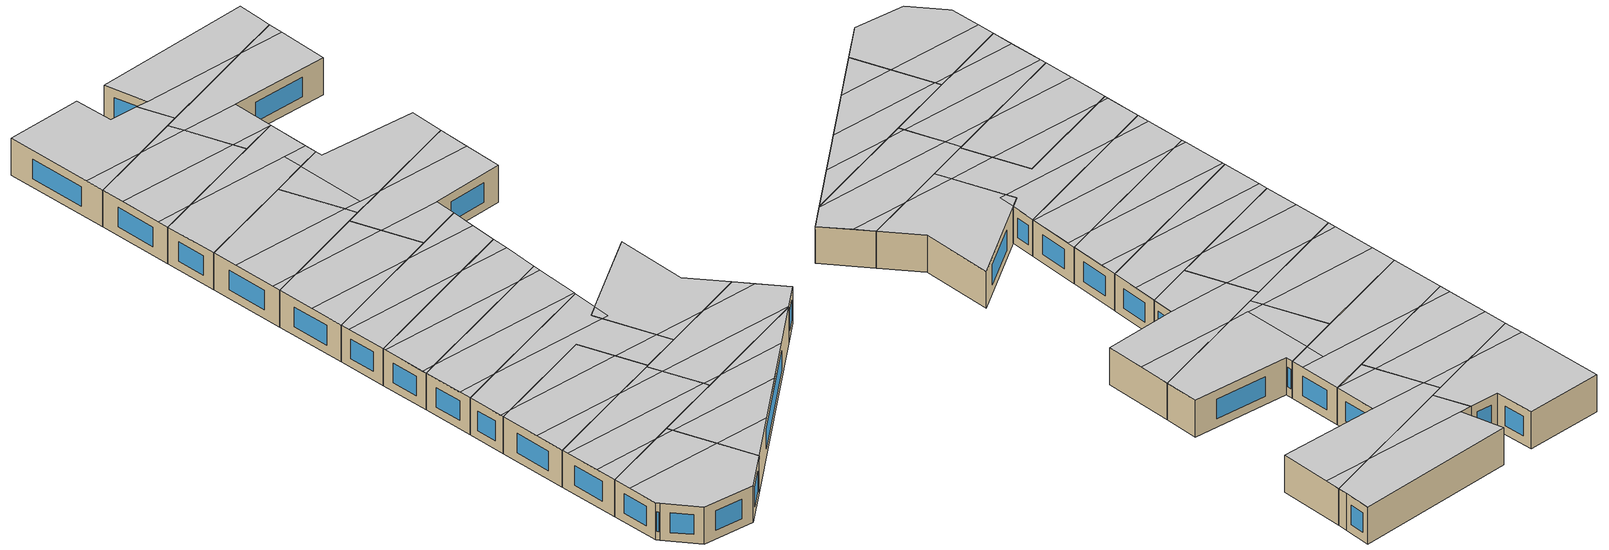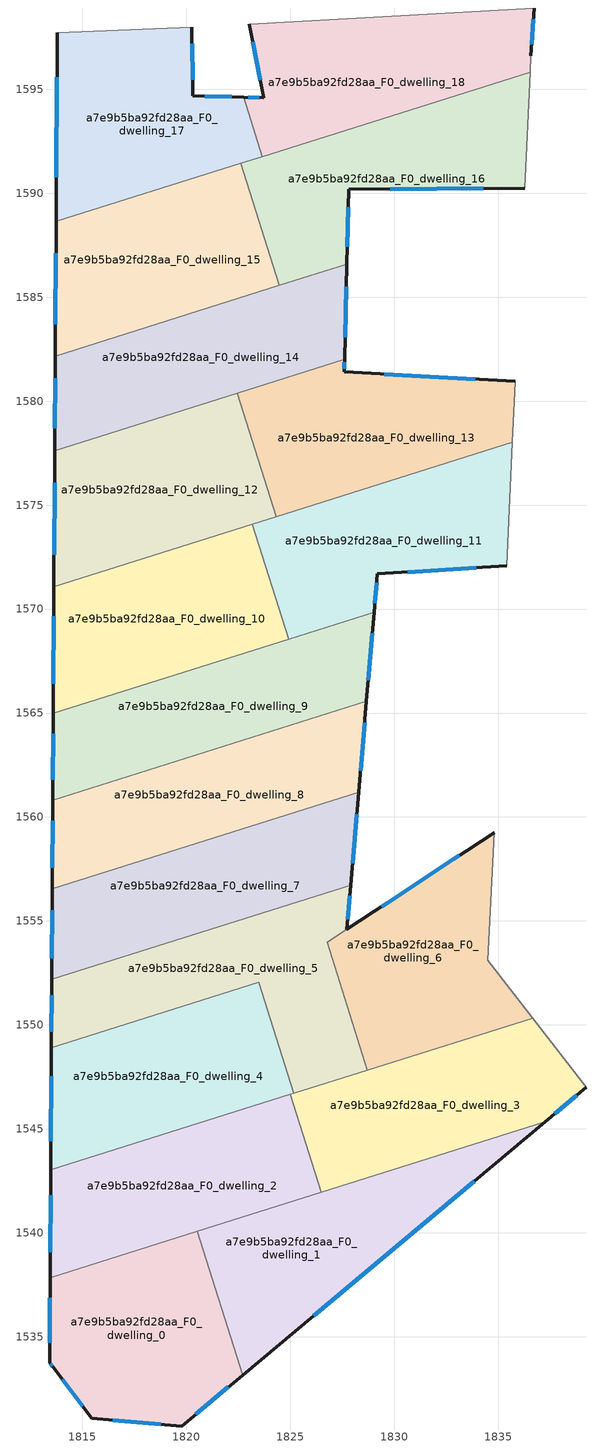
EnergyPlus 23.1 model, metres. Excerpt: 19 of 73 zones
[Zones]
a7e9b5ba92fd28aa_F0_dwelling_0
 floor ground (EU_floor_Construction): 1820.53,1540.07 1822.71,1533.16 1819.78,1530.7 1815.46,1531.08 1813.6,1533.53 1813.43,1533.74 1813.45,1537.84 z0
 wall outside (EU_wall_Construction): 1813.45,1537.84 1813.43,1533.74 1813.6,1533.53 1815.46,1531.08 1819.78,1530.7 1822.71,1533.16 z0:3
 wall to a7e9b5ba92fd28aa_F0_dwelling_1 (EU_wall_Construction): 1822.71,1533.16 1820.53,1540.07 z0:3
 wall to a7e9b5ba92fd28aa_F0_dwelling_2 (EU_wall_Construction): 1820.53,1540.07 1813.45,1537.84 z0:3
 window (EU_Window_Construction): 1814.03,1532.95 1815.02,1531.65 / 1813.47,1533.69 1813.56,1533.58 / 1813.45,1536.88 1813.43,1534.7 / 1820.47,1531.28 1822.02,1532.58 / 1816.47,1530.99 1818.77,1530.79 z0.7:2.3
 ceiling to a7e9b5ba92fd28aa_F1_dwelling_0 (EU_floor_Construction): 1822.71,1533.16 1821.73,1536.28 1813.44,1536.33 1813.43,1533.74 1813.6,1533.53 1815.46,1531.08 1819.78,1530.7 z3
 ceiling to a7e9b5ba92fd28aa_F1_dwelling_1 (EU_floor_Construction): 1821.73,1536.28 1820.69,1539.59 1819.03,1539.59 1813.45,1537.84 1813.44,1536.33 z3
 ceiling to a7e9b5ba92fd28aa_F1_dwelling_2 (EU_floor_Construction): 1820.69,1539.59 1820.53,1540.07 1819.03,1539.59 z3
a7e9b5ba92fd28aa_F0_dwelling_1
 floor ground (EU_floor_Construction): 1837.26,1545.34 1822.71,1533.16 1820.53,1540.07 z0
 wall outside (EU_wall_Construction): 1822.71,1533.16 1837.26,1545.34 z0:3
 wall to a7e9b5ba92fd28aa_F0_dwelling_3 (EU_wall_Construction): 1837.26,1545.34 1826.49,1541.94 z0:3
 wall to a7e9b5ba92fd28aa_F0_dwelling_2 (EU_wall_Construction): 1826.48,1541.94 1820.53,1540.07 z0:3
 window (EU_Window_Construction): 1826.13,1536.02 1833.85,1542.48 z0.7:2.3
 ceiling to a7e9b5ba92fd28aa_F1_dwelling_2 (EU_floor_Construction): 1833.69,1542.35 1827.87,1542.38 1820.53,1540.07 1820.69,1539.59 1830.33,1539.53 z3
 ceiling to a7e9b5ba92fd28aa_F1_dwelling_0 (EU_floor_Construction): 1826.41,1536.25 1821.73,1536.28 1822.71,1533.16 z3
 ceiling to a7e9b5ba92fd28aa_F1_dwelling_3 (EU_floor_Construction): 1837.26,1545.34 1827.87,1542.38 1833.69,1542.35 z3
 ceiling to a7e9b5ba92fd28aa_F1_dwelling_1 (EU_floor_Construction): 1830.33,1539.53 1820.69,1539.59 1821.73,1536.28 1826.41,1536.25 z3
a7e9b5ba92fd28aa_F0_dwelling_10
 floor ground (EU_floor_Construction): 1823.18,1574.09 1824.93,1568.55 1813.6,1564.99 1813.64,1571.08 z0
 wall outside (EU_wall_Construction): 1813.64,1571.08 1813.6,1564.99 z0:3
 wall to a7e9b5ba92fd28aa_F0_dwelling_11 (EU_wall_Construction): 1824.93,1568.55 1823.18,1574.09 z0:3
 wall to a7e9b5ba92fd28aa_F0_dwelling_12 (EU_wall_Construction): 1823.18,1574.09 1813.64,1571.08 z0:3
 wall to a7e9b5ba92fd28aa_F0_dwelling_9 (EU_wall_Construction): 1813.6,1564.99 1824.93,1568.55 z0:3
 window (EU_Window_Construction): 1813.63,1569.65 1813.61,1566.42 z0.7:2.3
 ceiling to a7e9b5ba92fd28aa_F1_dwelling_10 (EU_floor_Construction): 1824.93,1568.55 1823.93,1571.72 1815.8,1571.77 1813.64,1571.08 1813.62,1567.89 1822.67,1567.84 z3
 ceiling to a7e9b5ba92fd28aa_F1_dwelling_11 (EU_floor_Construction): 1823.93,1571.72 1823.18,1574.09 1815.8,1571.77 z3
 ceiling to a7e9b5ba92fd28aa_F1_dwelling_9 (EU_floor_Construction): 1822.67,1567.84 1813.62,1567.89 1813.6,1564.99 z3
a7e9b5ba92fd28aa_F0_dwelling_11
 floor ground (EU_floor_Construction): 1835.7,1578.03 1835.41,1572.08 1829.2,1571.69 1829.04,1569.85 1824.93,1568.55 1823.18,1574.09 z0
 wall outside (EU_wall_Construction): 1829.04,1569.85 1829.2,1571.69 1835.41,1572.08 z0:3
 wall adiabatic (EU_wall_Construction): 1835.41,1572.08 1835.7,1578.03 z0:3
 wall to a7e9b5ba92fd28aa_F0_dwelling_13 (EU_wall_Construction): 1835.7,1578.03 1824.33,1574.45 z0:3
 wall to a7e9b5ba92fd28aa_F0_dwelling_9 (EU_wall_Construction): 1824.93,1568.55 1829.04,1569.85 z0:3
 wall to a7e9b5ba92fd28aa_F0_dwelling_12 (EU_wall_Construction): 1824.33,1574.45 1823.18,1574.09 z0:3
 window (EU_Window_Construction): 1830.66,1571.78 1833.95,1571.99 / 1829.08,1570.28 1829.16,1571.26 z0.7:2.3
 ceiling to a7e9b5ba92fd28aa_F1_dwelling_11 (EU_floor_Construction): 1835.41,1572.08 1835.57,1575.32 1827.23,1575.36 1823.18,1574.09 1823.93,1571.72 1829.2,1571.69 z3
 ceiling to a7e9b5ba92fd28aa_F1_dwelling_10 (EU_floor_Construction): 1829.04,1569.85 1829.2,1571.69 1823.93,1571.72 1824.93,1568.55 z3
 ceiling to a7e9b5ba92fd28aa_F1_dwelling_13 (EU_floor_Construction): 1835.57,1575.32 1835.7,1578.03 1827.23,1575.36 z3
a7e9b5ba92fd28aa_F0_dwelling_12
 floor ground (EU_floor_Construction): 1822.46,1580.39 1824.33,1574.45 1813.64,1571.08 1813.67,1577.62 z0
 wall outside (EU_wall_Construction): 1813.67,1577.62 1813.64,1571.08 z0:3
 wall to a7e9b5ba92fd28aa_F0_dwelling_13 (EU_wall_Construction): 1824.33,1574.45 1822.46,1580.39 z0:3
 wall to a7e9b5ba92fd28aa_F0_dwelling_14 (EU_wall_Construction): 1822.46,1580.39 1813.67,1577.62 z0:3
 window (EU_Window_Construction): 1813.67,1576.09 1813.65,1572.62 z0.7:2.3
 ceiling to a7e9b5ba92fd28aa_F1_dwelling_10 (EU_floor_Construction): 1815.8,1571.77 1813.64,1571.78 1813.64,1571.08 z3
 ceiling to a7e9b5ba92fd28aa_F1_dwelling_11 (EU_floor_Construction): 1824.33,1574.45 1824.04,1575.38 1813.66,1575.44 1813.64,1571.78 1815.8,1571.77 z3
 ceiling to a7e9b5ba92fd28aa_F1_dwelling_12 (EU_floor_Construction): 1824.04,1575.38 1822.46,1580.39 1813.68,1577.62 1813.66,1575.44 z3
a7e9b5ba92fd28aa_F0_dwelling_13
 floor ground (EU_floor_Construction): 1835.84,1580.96 1835.7,1578.03 1824.33,1574.45 1822.46,1580.39 1827.62,1582.01 1827.6,1581.42 z0
 wall outside (EU_wall_Construction): 1835.84,1580.96 1827.6,1581.42 1827.62,1582.01 z0:3
 wall adiabatic (EU_wall_Construction): 1835.7,1578.03 1835.84,1580.95 z0:3
 wall to a7e9b5ba92fd28aa_F0_dwelling_14 (EU_wall_Construction): 1827.62,1582.01 1822.46,1580.39 z0:3
 window (EU_Window_Construction): 1827.61,1581.56 1827.61,1581.87 / 1833.9,1581.06 1829.54,1581.31 z0.7:2.3
 ceiling to a7e9b5ba92fd28aa_F1_dwelling_13 (EU_floor_Construction): 1835.7,1578.03 1835.83,1580.95 1827.6,1581.42 1827.62,1582.01 1825.6,1581.38 1825.45,1575.38 1827.23,1575.36 z3
 ceiling to a7e9b5ba92fd28aa_F1_dwelling_11 (EU_floor_Construction): 1827.23,1575.36 1824.04,1575.38 1824.33,1574.45 z3
 ceiling to a7e9b5ba92fd28aa_F1_dwelling_12 (EU_floor_Construction): 1825.45,1575.38 1825.6,1581.38 1822.46,1580.39 1824.04,1575.38 z3
a7e9b5ba92fd28aa_F0_dwelling_14
 floor ground (EU_floor_Construction): 1827.73,1586.59 1827.62,1582.01 1813.67,1577.62 1813.7,1582.17 z0
 wall outside (EU_wall_Construction): 1813.7,1582.17 1813.67,1577.62 / 1827.62,1582.01 1827.73,1586.59 z0:3
 wall to a7e9b5ba92fd28aa_F0_dwelling_15 (EU_wall_Construction): 1824.48,1585.57 1813.7,1582.17 z0:3
 wall to a7e9b5ba92fd28aa_F0_dwelling_16 (EU_wall_Construction): 1827.73,1586.59 1824.48,1585.57 z0:3
 window (EU_Window_Construction): 1813.69,1581.1 1813.68,1578.69 / 1827.64,1583.09 1827.71,1585.52 z0.7:2.3
 ceiling to a7e9b5ba92fd28aa_F1_dwelling_14 (EU_floor_Construction): 1827.64,1583.06 1827.73,1586.59 1816.71,1583.12 z3
 ceiling to a7e9b5ba92fd28aa_F1_dwelling_12 (EU_floor_Construction): 1825.6,1581.38 1825.64,1583.07 1816.71,1583.12 1813.7,1582.17 1813.68,1577.62 z3
 ceiling to a7e9b5ba92fd28aa_F1_dwelling_13 (EU_floor_Construction): 1827.62,1582.01 1827.64,1583.06 1825.64,1583.07 1825.6,1581.38 z3
a7e9b5ba92fd28aa_F0_dwelling_15
 floor ground (EU_floor_Construction): 1822.63,1591.44 1824.48,1585.57 1813.7,1582.17 1813.74,1588.64 z0
 wall outside (EU_wall_Construction): 1813.74,1588.64 1813.7,1582.17 z0:3
 wall to a7e9b5ba92fd28aa_F0_dwelling_16 (EU_wall_Construction): 1824.48,1585.57 1822.63,1591.44 1813.74,1588.64 z0:3
 window (EU_Window_Construction): 1813.73,1587.12 1813.71,1583.69 z0.7:2.3
 ceiling to a7e9b5ba92fd28aa_F1_dwelling_15 (EU_floor_Construction): 1824.15,1586.61 1823.02,1590.21 1818.79,1590.23 1813.74,1588.64 1813.73,1586.67 z3
 ceiling to a7e9b5ba92fd28aa_F1_dwelling_14 (EU_floor_Construction): 1824.48,1585.57 1824.15,1586.61 1813.73,1586.67 1813.71,1583.14 1816.71,1583.12 z3
 ceiling to a7e9b5ba92fd28aa_F1_dwelling_16 (EU_floor_Construction): 1823.02,1590.21 1822.63,1591.44 1818.79,1590.23 z3
 ceiling to a7e9b5ba92fd28aa_F1_dwelling_12 (EU_floor_Construction): 1816.7,1583.12 1813.71,1583.14 1813.7,1582.17 z3
a7e9b5ba92fd28aa_F0_dwelling_16
 floor ground (EU_floor_Construction): 1836.54,1595.82 1836.28,1590.25 1827.82,1590.18 1827.73,1586.59 1824.48,1585.57 1822.63,1591.44 z0
 wall outside (EU_wall_Construction): 1827.73,1586.59 1827.82,1590.18 1836.28,1590.25 z0:3
 wall adiabatic (EU_wall_Construction): 1836.28,1590.25 1836.54,1595.82 z0:3
 wall to a7e9b5ba92fd28aa_F0_dwelling_18 (EU_wall_Construction): 1836.54,1595.82 1823.66,1591.77 z0:3
 wall to a7e9b5ba92fd28aa_F0_dwelling_17 (EU_wall_Construction): 1823.66,1591.77 1822.63,1591.44 1813.74,1588.64 z0:3
 window (EU_Window_Construction): 1827.75,1587.43 1827.8,1589.34 / 1829.81,1590.2 1834.29,1590.24 z0.7:2.3
 ceiling to a7e9b5ba92fd28aa_F1_dwelling_16 (EU_floor_Construction): 1836.28,1590.25 1836.48,1594.53 1832.5,1594.55 1818.79,1590.23 1822.63,1591.44 1823.02,1590.21 1827.82,1590.18 z3
 ceiling to a7e9b5ba92fd28aa_F1_dwelling_15 (EU_floor_Construction): 1827.73,1586.59 1827.82,1590.18 1823.02,1590.21 1824.15,1586.61 z3
 ceiling to a7e9b5ba92fd28aa_F1_dwelling_17 (EU_floor_Construction): 1836.48,1594.53 1836.54,1595.82 1832.5,1594.55 z3
 ceiling to a7e9b5ba92fd28aa_F1_dwelling_14 (EU_floor_Construction): 1827.73,1586.59 1824.15,1586.61 1824.48,1585.57 z3
a7e9b5ba92fd28aa_F0_dwelling_17
 floor ground (EU_floor_Construction): 1820.27,1597.98 1820.32,1594.68 1822.77,1594.62 1823.66,1591.77 1813.74,1588.64 1813.79,1597.72 z0
 wall outside (EU_wall_Construction): 1813.79,1597.72 1813.74,1588.64 / 1822.77,1594.62 1820.32,1594.68 1820.27,1597.98 z0:3
 wall to a7e9b5ba92fd28aa_F0_dwelling_18 (EU_wall_Construction): 1823.66,1591.77 1822.77,1594.62 z0:3
 wall adiabatic (EU_wall_Construction): 1820.27,1597.98 1813.79,1597.72 z0:3
 window (EU_Window_Construction): 1813.78,1595.59 1813.75,1590.77 / 1820.31,1595.46 1820.28,1597.2 / 1822.19,1594.64 1820.9,1594.67 z0.7:2.3
 ceiling to a7e9b5ba92fd28aa_F1_dwelling_16 (EU_floor_Construction): 1823.66,1591.77 1822.77,1594.62 1820.32,1594.68 1820.27,1597.98 1813.79,1597.72 1813.75,1590.26 1818.79,1590.23 z3
 ceiling to a7e9b5ba92fd28aa_F1_dwelling_15 (EU_floor_Construction): 1818.79,1590.23 1813.75,1590.26 1813.74,1588.64 z3
a7e9b5ba92fd28aa_F0_dwelling_18
 floor ground (EU_floor_Construction): 1836.74,1598.91 1836.58,1596.63 1836.54,1595.82 1823.66,1591.77 1822.77,1594.62 1823.73,1594.6 1823.04,1598.13 z0
 wall outside (EU_wall_Construction): 1836.58,1596.63 1836.74,1598.91 / 1823.04,1598.13 1823.73,1594.6 1822.77,1594.62 z0:3
 wall adiabatic (EU_wall_Construction): 1836.74,1598.91 1823.04,1598.13 / 1836.54,1595.82 1836.58,1596.63 z0:3
 window (EU_Window_Construction): 1836.62,1597.16 1836.7,1598.38 / 1823.51,1594.61 1822.99,1594.62 / 1823.21,1597.3 1823.57,1595.43 z0.7:2.3
 ceiling to a7e9b5ba92fd28aa_F1_dwelling_17 (EU_floor_Construction): 1836.54,1595.82 1836.58,1596.63 1836.74,1598.91 1823.04,1598.13 1823.73,1594.6 1832.5,1594.55 z3
 ceiling to a7e9b5ba92fd28aa_F1_dwelling_16 (EU_floor_Construction): 1832.5,1594.55 1823.73,1594.6 1822.77,1594.62 1823.66,1591.77 z3
a7e9b5ba92fd28aa_F0_dwelling_2
 floor ground (EU_floor_Construction): 1825,1546.65 1826.48,1541.94 1813.45,1537.84 1813.48,1543.02 z0
 wall outside (EU_wall_Construction): 1813.48,1543.02 1813.45,1537.84 z0:3
 wall to a7e9b5ba92fd28aa_F0_dwelling_3 (EU_wall_Construction): 1826.48,1541.94 1825,1546.65 z0:3
 wall to a7e9b5ba92fd28aa_F0_dwelling_4 (EU_wall_Construction): 1825,1546.65 1813.48,1543.02 z0:3
 window (EU_Window_Construction): 1813.47,1541.81 1813.46,1539.06 z0.7:2.3
 ceiling to a7e9b5ba92fd28aa_F1_dwelling_1 (EU_floor_Construction): 1819.03,1539.59 1813.46,1539.62 1813.45,1537.84 z3
 ceiling to a7e9b5ba92fd28aa_F1_dwelling_2 (EU_floor_Construction): 1826.48,1541.94 1826.34,1542.39 1813.48,1542.46 1813.46,1539.63 1819.03,1539.59 z3
 ceiling to a7e9b5ba92fd28aa_F1_dwelling_4 (EU_floor_Construction): 1825.37,1545.47 1825,1546.65 1821.33,1545.49 z3
 ceiling to a7e9b5ba92fd28aa_F1_dwelling_3 (EU_floor_Construction): 1826.34,1542.39 1825.37,1545.47 1821.33,1545.49 1813.48,1543.02 1813.48,1542.46 z3
a7e9b5ba92fd28aa_F0_dwelling_3
 floor ground (EU_floor_Construction): 1836.67,1550.33 1839.25,1547 1837.26,1545.34 1826.48,1541.94 1825,1546.65 z0
 wall outside (EU_wall_Construction): 1837.26,1545.34 1839.25,1547 z0:3
 wall adiabatic (EU_wall_Construction): 1839.25,1547 1836.67,1550.33 z0:3
 wall to a7e9b5ba92fd28aa_F0_dwelling_6 (EU_wall_Construction): 1836.67,1550.33 1828.72,1547.82 z0:3
 wall to a7e9b5ba92fd28aa_F0_dwelling_5 (EU_wall_Construction): 1828.72,1547.82 1825.18,1546.71 z0:3
 wall to a7e9b5ba92fd28aa_F0_dwelling_4 (EU_wall_Construction): 1825.18,1546.71 1825,1546.65 z0:3
 window (EU_Window_Construction): 1837.73,1545.73 1838.78,1546.61 z0.7:2.3
 ceiling to a7e9b5ba92fd28aa_F1_dwelling_4 (EU_floor_Construction): 1839.25,1547 1837.66,1549.06 1832.73,1549.08 1825,1546.65 1825.37,1545.47 1837.34,1545.4 z3
 ceiling to a7e9b5ba92fd28aa_F1_dwelling_3 (EU_floor_Construction): 1837.26,1545.34 1837.34,1545.4 1825.37,1545.47 1826.34,1542.39 1827.87,1542.38 z3
 ceiling to a7e9b5ba92fd28aa_F1_dwelling_2 (EU_floor_Construction): 1827.87,1542.38 1826.34,1542.39 1826.48,1541.94 z3
 ceiling to a7e9b5ba92fd28aa_F1_dwelling_5 (EU_floor_Construction): 1837.66,1549.06 1836.67,1550.33 1832.73,1549.08 z3
a7e9b5ba92fd28aa_F0_dwelling_4
 floor ground (EU_floor_Construction): 1823.5,1552.04 1825.18,1546.71 1813.48,1543.02 1813.51,1548.9 z0
 wall outside (EU_wall_Construction): 1813.51,1548.9 1813.48,1543.02 z0:3
 wall to a7e9b5ba92fd28aa_F0_dwelling_5 (EU_wall_Construction): 1825.18,1546.71 1823.5,1552.04 1813.51,1548.9 z0:3
 window (EU_Window_Construction): 1813.51,1547.52 1813.49,1544.4 z0.7:2.3
 ceiling to a7e9b5ba92fd28aa_F1_dwelling_3 (EU_floor_Construction): 1821.33,1545.49 1813.5,1545.54 1813.48,1543.02 z3
 ceiling to a7e9b5ba92fd28aa_F1_dwelling_4 (EU_floor_Construction): 1825,1546.65 1825.18,1546.71 1824.41,1549.13 1814.43,1549.19 1813.51,1548.9 1813.5,1545.54 1821.33,1545.49 z3
 ceiling to a7e9b5ba92fd28aa_F1_dwelling_5 (EU_floor_Construction): 1824.41,1549.13 1823.5,1552.04 1814.43,1549.19 z3
a7e9b5ba92fd28aa_F0_dwelling_5
 floor ground (EU_floor_Construction): 1827.91,1556.71 1827.73,1554.59 1826.78,1553.97 1828.72,1547.82 1825.18,1546.71 1823.5,1552.04 1813.51,1548.9 1813.53,1552.19 z0
 wall outside (EU_wall_Construction): 1813.53,1552.19 1813.51,1548.9 / 1827.73,1554.59 1827.91,1556.71 z0:3
 wall to a7e9b5ba92fd28aa_F0_dwelling_7 (EU_wall_Construction): 1827.91,1556.71 1813.53,1552.19 z0:3
 wall to a7e9b5ba92fd28aa_F0_dwelling_6 (EU_wall_Construction): 1826.78,1553.97 1827.73,1554.59 / 1828.72,1547.82 1826.79,1553.97 z0:3
 window (EU_Window_Construction): 1813.53,1551.41 1813.52,1549.67 / 1827.77,1555.09 1827.87,1556.22 z0.7:2.3
 ceiling to a7e9b5ba92fd28aa_F1_dwelling_5 (EU_floor_Construction): 1828.31,1549.11 1827.04,1553.15 1816.78,1553.21 1813.53,1552.19 1813.52,1549.19 1814.43,1549.19 1823.5,1552.04 1824.41,1549.13 z3
 ceiling adiabatic (EU_roof_Construction): 1827.04,1553.15 1826.78,1553.97 1827.73,1554.59 1827.91,1556.71 1816.78,1553.21 z3
 ceiling to a7e9b5ba92fd28aa_F1_dwelling_4 (EU_floor_Construction): 1814.43,1549.19 1813.52,1549.19 1813.51,1548.9 z3; 1828.72,1547.82 1828.31,1549.11 1824.41,1549.13 1825.18,1546.71 z3
a7e9b5ba92fd28aa_F0_dwelling_6
 floor ground (EU_floor_Construction): 1834.81,1559.24 1834.51,1553.11 1836.67,1550.33 1828.72,1547.82 1826.78,1553.96 z0
 wall outside (EU_wall_Construction): 1834.81,1559.24 1827.73,1554.59 z0:3
 wall adiabatic (EU_wall_Construction): 1836.67,1550.33 1834.51,1553.11 1834.81,1559.24 z0:3
 window (EU_Window_Construction): 1833.15,1558.15 1829.39,1555.69 z0.7:2.3
 ceiling to a7e9b5ba92fd28aa_F1_dwelling_5 (EU_floor_Construction): 1836.67,1550.33 1834.51,1553.11 1834.81,1559.24 1827.89,1554.7 1827.74,1554.6 1827.73,1554.59 1827.6,1553.15 1827.04,1553.15 1828.31,1549.11 1832.73,1549.08 z3
 ceiling adiabatic (EU_roof_Construction): 1832.73,1549.08 1828.31,1549.11 1828.72,1547.82 z3; 1827.6,1553.15 1827.73,1554.59 1826.78,1553.97 1827.04,1553.15 z3
a7e9b5ba92fd28aa_F0_dwelling_7
 floor ground (EU_floor_Construction): 1828.3,1561.19 1827.91,1556.71 1813.53,1552.19 1813.56,1556.55 z0
 wall outside (EU_wall_Construction): 1813.56,1556.55 1813.53,1552.19 / 1827.91,1556.71 1828.3,1561.19 z0:3
 wall to a7e9b5ba92fd28aa_F0_dwelling_8 (EU_wall_Construction): 1828.3,1561.19 1813.56,1556.55 z0:3
 window (EU_Window_Construction): 1813.55,1555.52 1813.54,1553.21 / 1828,1557.77 1828.21,1560.14 z0.7:2.3
 ceiling to a7e9b5ba92fd28aa_F1_dwelling_5 (EU_floor_Construction): 1816.78,1553.21 1813.54,1553.23 1813.53,1552.19 z3
 ceiling to a7e9b5ba92fd28aa_F1_dwelling_7 (EU_floor_Construction): 1827.92,1556.83 1828.24,1560.52 1826.22,1560.53 1814.68,1556.9 z3
 ceiling adiabatic (EU_roof_Construction): 1827.91,1556.71 1828.3,1561.19 1826.22,1560.53 1828.24,1560.52 1827.92,1556.83 1814.68,1556.9 1813.56,1556.55 1813.54,1553.23 1816.78,1553.21 z3
a7e9b5ba92fd28aa_F0_dwelling_8
 floor ground (EU_floor_Construction): 1828.67,1565.57 1828.3,1561.19 1813.56,1556.55 1813.58,1560.81 z0
 wall outside (EU_wall_Construction): 1813.58,1560.81 1813.56,1556.55 / 1828.3,1561.19 1828.67,1565.57 z0:3
 wall to a7e9b5ba92fd28aa_F0_dwelling_9 (EU_wall_Construction): 1828.67,1565.57 1813.58,1560.81 z0:3
 window (EU_Window_Construction): 1813.58,1559.81 1813.56,1557.55 / 1828.39,1562.22 1828.58,1564.54 z0.7:2.3
 ceiling adiabatic (EU_roof_Construction): 1828.3,1561.19 1828.55,1564.14 1824.23,1564.17 1813.58,1560.81 1813.58,1560.61 1826.22,1560.53 z3
 ceiling to a7e9b5ba92fd28aa_F1_dwelling_7 (EU_floor_Construction): 1826.22,1560.53 1813.58,1560.61 1813.56,1556.91 1814.68,1556.9 z3
 ceiling to a7e9b5ba92fd28aa_F1_dwelling_9 (EU_floor_Construction): 1828.55,1564.14 1828.67,1565.57 1824.23,1564.17 z3
 ceiling to a7e9b5ba92fd28aa_F1_dwelling_6 (EU_floor_Construction): 1814.68,1556.9 1813.56,1556.91 1813.56,1556.55 z3
a7e9b5ba92fd28aa_F0_dwelling_9
 floor ground (EU_floor_Construction): 1829.04,1569.85 1828.67,1565.57 1813.58,1560.81 1813.6,1564.99 z0
 wall outside (EU_wall_Construction): 1813.6,1564.99 1813.58,1560.81 / 1828.67,1565.57 1829.04,1569.85 z0:3
 window (EU_Window_Construction): 1813.6,1564.01 1813.59,1561.79 / 1828.76,1566.57 1828.95,1568.84 z0.7:2.3
 ceiling to a7e9b5ba92fd28aa_F1_dwelling_9 (EU_floor_Construction): 1828.67,1565.57 1828.87,1567.81 1822.67,1567.84 1813.6,1564.99 1813.6,1564.23 1824.23,1564.17 z3
 ceiling to a7e9b5ba92fd28aa_F1_dwelling_10 (EU_floor_Construction): 1828.87,1567.81 1829.04,1569.85 1822.67,1567.84 z3
 ceiling adiabatic (EU_roof_Construction): 1824.23,1564.17 1813.6,1564.23 1813.58,1560.81 z3
[Building]
EU S2 Campaign: North Axis=0; Terrain=City; Solar Distribution=FullExterior
[Site:Location]
Budapest.Ferenc.Liszt.Intl.AP: Latitude=47.437; Longitude=19.256; Time Zone=1; Elevation=185
[SizingPeriod:WeatherFileDays]
AnnualSizingPeriod: Begin Month=1; Begin Day of Month=1; End Month=12; End Day of Month=31; Day of Week for Start Day=Monday; Use Weather File Daylight Saving Period=No; Use Weather File Rain and Snow Indicators=No
[MATERIAL]
EU_InternalMass_Material: Roughness=MediumRough; Thickness=0.1; Conductivity=1; Density=1800; Specific Heat=900; Thermal Absorptance=0.9; Solar Absorptance=0.7; Visible Absorptance=0.7
[MATERIAL:NOMASS] Roughness=MediumRough; Thermal Absorptance=0.9; Solar Absorptance=0.7; Visible Absorptance=0.7
Name | Thermal Resistance
EU_wall_NoMass | 0.832559
EU_roof_NoMass | 1.39638
EU_floor_NoMass | 0.872794
[WINDOWMATERIAL:SIMPLEGLAZINGSYSTEM]
EU_Window_SimpleGlazing: UFactor=2.79869; Solar Heat Gain Coefficient=0.75; Visible Transmittance=0.75
[CONSTRUCTION]
EU_wall_Construction: EU_wall_NoMass
EU_roof_Construction: EU_roof_NoMass
EU_floor_Construction: EU_floor_NoMass
EU_Window_Construction: EU_Window_SimpleGlazing
EU_InternalMass_Construction: EU_InternalMass_Material
[ZONE] Type=1; Multiplier=1; Ceiling Height=autocalculate; Floor Area=autocalculate; Part of Total Floor Area=Yes
Name | Volume
a7e9b5ba92fd28aa_F0_dwelling_0 | 190.642
a7e9b5ba92fd28aa_F0_dwelling_1 | 190.639
a7e9b5ba92fd28aa_F0_dwelling_10; a7e9b5ba92fd28aa_F0_dwelling_8 | 190.627
a7e9b5ba92fd28aa_F0_dwelling_11 | 190.641
a7e9b5ba92fd28aa_F0_dwelling_12 | 190.634
a7e9b5ba92fd28aa_F0_dwelling_13 | 190.612
a7e9b5ba92fd28aa_F0_dwelling_14 | 190.626
a7e9b5ba92fd28aa_F0_dwelling_15 | 190.646
a7e9b5ba92fd28aa_F0_dwelling_16; a7e9b5ba92fd28aa_F0_dwelling_4 | 190.664
a7e9b5ba92fd28aa_F0_dwelling_17 | 190.623
a7e9b5ba92fd28aa_F0_dwelling_18 | 190.628
a7e9b5ba92fd28aa_F0_dwelling_2 | 190.635
a7e9b5ba92fd28aa_F0_dwelling_3 | 190.622
a7e9b5ba92fd28aa_F0_dwelling_5 | 200.229
a7e9b5ba92fd28aa_F0_dwelling_6 | 181.517
a7e9b5ba92fd28aa_F0_dwelling_7 | 190.093
a7e9b5ba92fd28aa_F0_dwelling_9 | 190.659
[INTERNALMASS] Construction=EU_InternalMass_Construction
Name | Zone or ZoneList | Surface Area
a7e9b5ba92fd28aa_F0_dwelling_0_EU_InternalMass | a7e9b5ba92fd28aa_F0_dwelling_0 | 63.5475
a7e9b5ba92fd28aa_F0_dwelling_1_EU_InternalMass | a7e9b5ba92fd28aa_F0_dwelling_1 | 63.5498
a7e9b5ba92fd28aa_F0_dwelling_2_EU_InternalMass | a7e9b5ba92fd28aa_F0_dwelling_2 | 63.5454
a7e9b5ba92fd28aa_F0_dwelling_3_EU_InternalMass | a7e9b5ba92fd28aa_F0_dwelling_3 | 63.5407
a7e9b5ba92fd28aa_F0_dwelling_4_EU_InternalMass | a7e9b5ba92fd28aa_F0_dwelling_4 | 63.5547
a7e9b5ba92fd28aa_F0_dwelling_5_EU_InternalMass | a7e9b5ba92fd28aa_F0_dwelling_5 | 66.7422
a7e9b5ba92fd28aa_F0_dwelling_6_EU_InternalMass | a7e9b5ba92fd28aa_F0_dwelling_6 | 60.5273
a7e9b5ba92fd28aa_F0_dwelling_7_EU_InternalMass | a7e9b5ba92fd28aa_F0_dwelling_7 | 63.3645
a7e9b5ba92fd28aa_F0_dwelling_8_EU_InternalMass | a7e9b5ba92fd28aa_F0_dwelling_8 | 63.5425
a7e9b5ba92fd28aa_F0_dwelling_9_EU_InternalMass | a7e9b5ba92fd28aa_F0_dwelling_9 | 63.5527
a7e9b5ba92fd28aa_F0_dwelling_10_EU_InternalMass | a7e9b5ba92fd28aa_F0_dwelling_10 | 63.5437
a7e9b5ba92fd28aa_F0_dwelling_11_EU_InternalMass | a7e9b5ba92fd28aa_F0_dwelling_11 | 63.5472
a7e9b5ba92fd28aa_F0_dwelling_12_EU_InternalMass | a7e9b5ba92fd28aa_F0_dwelling_12 | 63.5441
a7e9b5ba92fd28aa_F0_dwelling_13_EU_InternalMass | a7e9b5ba92fd28aa_F0_dwelling_13 | 63.538
a7e9b5ba92fd28aa_F0_dwelling_14_EU_InternalMass | a7e9b5ba92fd28aa_F0_dwelling_14 | 63.5424
a7e9b5ba92fd28aa_F0_dwelling_15_EU_InternalMass | a7e9b5ba92fd28aa_F0_dwelling_15 | 63.5503
a7e9b5ba92fd28aa_F0_dwelling_16_EU_InternalMass | a7e9b5ba92fd28aa_F0_dwelling_16 | 63.5539
a7e9b5ba92fd28aa_F0_dwelling_17_EU_InternalMass | a7e9b5ba92fd28aa_F0_dwelling_17 | 63.5392
a7e9b5ba92fd28aa_F0_dwelling_18_EU_InternalMass | a7e9b5ba92fd28aa_F0_dwelling_18 | 63.5432
[OTHEREQUIPMENT] Fuel Type=Electricity; Design Level Calculation Method=Watts/Area; Power per Zone Floor Area=1; Fraction Latent=0; Fraction Radiant=0; Fraction Lost=0; Carbon Dioxide Generation Rate=0; EndUse Subcategory=EU_Step8_InternalGains
Name | Zone or ZoneList or Space or SpaceList | Schedule
EU_Step8_InternalGain_a7e9b5ba92fd28aa_F0_dwelling_0_f000 | a7e9b5ba92fd28aa_F0_dwelling_0 | EU_Step8_GainSchedule_a7e9b5ba92fd28aa_F0_dwelling_0_f000
EU_Step8_InternalGain_a7e9b5ba92fd28aa_F0_dwelling_1_f000 | a7e9b5ba92fd28aa_F0_dwelling_1 | EU_Step8_GainSchedule_a7e9b5ba92fd28aa_F0_dwelling_1_f000
EU_Step8_InternalGain_a7e9b5ba92fd28aa_F0_dwelling_2_f000 | a7e9b5ba92fd28aa_F0_dwelling_2 | EU_Step8_GainSchedule_a7e9b5ba92fd28aa_F0_dwelling_2_f000
EU_Step8_InternalGain_a7e9b5ba92fd28aa_F0_dwelling_3_f000 | a7e9b5ba92fd28aa_F0_dwelling_3 | EU_Step8_GainSchedule_a7e9b5ba92fd28aa_F0_dwelling_3_f000
EU_Step8_InternalGain_a7e9b5ba92fd28aa_F0_dwelling_4_f000 | a7e9b5ba92fd28aa_F0_dwelling_4 | EU_Step8_GainSchedule_a7e9b5ba92fd28aa_F0_dwelling_4_f000
EU_Step8_InternalGain_a7e9b5ba92fd28aa_F0_dwelling_5_f000 | a7e9b5ba92fd28aa_F0_dwelling_5 | EU_Step8_GainSchedule_a7e9b5ba92fd28aa_F0_dwelling_5_f000
EU_Step8_InternalGain_a7e9b5ba92fd28aa_F0_dwelling_6_f000 | a7e9b5ba92fd28aa_F0_dwelling_6 | EU_Step8_GainSchedule_a7e9b5ba92fd28aa_F0_dwelling_6_f000
EU_Step8_InternalGain_a7e9b5ba92fd28aa_F0_dwelling_7_f000 | a7e9b5ba92fd28aa_F0_dwelling_7 | EU_Step8_GainSchedule_a7e9b5ba92fd28aa_F0_dwelling_7_f000
EU_Step8_InternalGain_a7e9b5ba92fd28aa_F0_dwelling_8_f000 | a7e9b5ba92fd28aa_F0_dwelling_8 | EU_Step8_GainSchedule_a7e9b5ba92fd28aa_F0_dwelling_8_f000
EU_Step8_InternalGain_a7e9b5ba92fd28aa_F0_dwelling_9_f000 | a7e9b5ba92fd28aa_F0_dwelling_9 | EU_Step8_GainSchedule_a7e9b5ba92fd28aa_F0_dwelling_9_f000
EU_Step8_InternalGain_a7e9b5ba92fd28aa_F0_dwelling_10_f000 | a7e9b5ba92fd28aa_F0_dwelling_10 | EU_Step8_GainSchedule_a7e9b5ba92fd28aa_F0_dwelling_10_f000
EU_Step8_InternalGain_a7e9b5ba92fd28aa_F0_dwelling_11_f000 | a7e9b5ba92fd28aa_F0_dwelling_11 | EU_Step8_GainSchedule_a7e9b5ba92fd28aa_F0_dwelling_11_f000
EU_Step8_InternalGain_a7e9b5ba92fd28aa_F0_dwelling_12_f000 | a7e9b5ba92fd28aa_F0_dwelling_12 | EU_Step8_GainSchedule_a7e9b5ba92fd28aa_F0_dwelling_12_f000
EU_Step8_InternalGain_a7e9b5ba92fd28aa_F0_dwelling_13_f000 | a7e9b5ba92fd28aa_F0_dwelling_13 | EU_Step8_GainSchedule_a7e9b5ba92fd28aa_F0_dwelling_13_f000
EU_Step8_InternalGain_a7e9b5ba92fd28aa_F0_dwelling_14_f000 | a7e9b5ba92fd28aa_F0_dwelling_14 | EU_Step8_GainSchedule_a7e9b5ba92fd28aa_F0_dwelling_14_f000
EU_Step8_InternalGain_a7e9b5ba92fd28aa_F0_dwelling_15_f000 | a7e9b5ba92fd28aa_F0_dwelling_15 | EU_Step8_GainSchedule_a7e9b5ba92fd28aa_F0_dwelling_15_f000
EU_Step8_InternalGain_a7e9b5ba92fd28aa_F0_dwelling_16_f000 | a7e9b5ba92fd28aa_F0_dwelling_16 | EU_Step8_GainSchedule_a7e9b5ba92fd28aa_F0_dwelling_16_f000
EU_Step8_InternalGain_a7e9b5ba92fd28aa_F0_dwelling_17_f000 | a7e9b5ba92fd28aa_F0_dwelling_17 | EU_Step8_GainSchedule_a7e9b5ba92fd28aa_F0_dwelling_17_f000
EU_Step8_InternalGain_a7e9b5ba92fd28aa_F0_dwelling_18_f000 | a7e9b5ba92fd28aa_F0_dwelling_18 | EU_Step8_GainSchedule_a7e9b5ba92fd28aa_F0_dwelling_18_f000
[ZONEVENTILATION:DESIGNFLOWRATE] Schedule=EU_AlwaysOn; Design Flow Rate Calculation Method=AirChanges/Hour; Air Changes per Hour=0.475469; Ventilation Type=Natural; Fan Pressure Rise=0; Fan Total Efficiency=1; Constant Term Coefficient=1; Temperature Term Coefficient=0; Velocity Term Coefficient=0; Velocity Squared Term Coefficient=0; Minimum Indoor Temperature=-100; Maximum Indoor Temperature=100; Delta Temperature=-100; Minimum Outdoor Temperature=-100; Maximum Outdoor Temperature=100; Maximum Wind Speed=40
Name | Zone or ZoneList or Space or SpaceList
EU_ConstantAir_a7e9b5ba92fd28aa_F0_dwelling_0 | a7e9b5ba92fd28aa_F0_dwelling_0
EU_ConstantAir_a7e9b5ba92fd28aa_F0_dwelling_1 | a7e9b5ba92fd28aa_F0_dwelling_1
EU_ConstantAir_a7e9b5ba92fd28aa_F0_dwelling_2 | a7e9b5ba92fd28aa_F0_dwelling_2
EU_ConstantAir_a7e9b5ba92fd28aa_F0_dwelling_3 | a7e9b5ba92fd28aa_F0_dwelling_3
EU_ConstantAir_a7e9b5ba92fd28aa_F0_dwelling_4 | a7e9b5ba92fd28aa_F0_dwelling_4
EU_ConstantAir_a7e9b5ba92fd28aa_F0_dwelling_5 | a7e9b5ba92fd28aa_F0_dwelling_5
EU_ConstantAir_a7e9b5ba92fd28aa_F0_dwelling_6 | a7e9b5ba92fd28aa_F0_dwelling_6
EU_ConstantAir_a7e9b5ba92fd28aa_F0_dwelling_7 | a7e9b5ba92fd28aa_F0_dwelling_7
EU_ConstantAir_a7e9b5ba92fd28aa_F0_dwelling_8 | a7e9b5ba92fd28aa_F0_dwelling_8
EU_ConstantAir_a7e9b5ba92fd28aa_F0_dwelling_9 | a7e9b5ba92fd28aa_F0_dwelling_9
EU_ConstantAir_a7e9b5ba92fd28aa_F0_dwelling_10 | a7e9b5ba92fd28aa_F0_dwelling_10
EU_ConstantAir_a7e9b5ba92fd28aa_F0_dwelling_11 | a7e9b5ba92fd28aa_F0_dwelling_11
EU_ConstantAir_a7e9b5ba92fd28aa_F0_dwelling_12 | a7e9b5ba92fd28aa_F0_dwelling_12
EU_ConstantAir_a7e9b5ba92fd28aa_F0_dwelling_13 | a7e9b5ba92fd28aa_F0_dwelling_13
EU_ConstantAir_a7e9b5ba92fd28aa_F0_dwelling_14 | a7e9b5ba92fd28aa_F0_dwelling_14
EU_ConstantAir_a7e9b5ba92fd28aa_F0_dwelling_15 | a7e9b5ba92fd28aa_F0_dwelling_15
EU_ConstantAir_a7e9b5ba92fd28aa_F0_dwelling_16 | a7e9b5ba92fd28aa_F0_dwelling_16
EU_ConstantAir_a7e9b5ba92fd28aa_F0_dwelling_17 | a7e9b5ba92fd28aa_F0_dwelling_17
EU_ConstantAir_a7e9b5ba92fd28aa_F0_dwelling_18 | a7e9b5ba92fd28aa_F0_dwelling_18
[HVACTEMPLATE:THERMOSTAT] Constant Heating Setpoint=20; Constant Cooling Setpoint=50
EU_HeatOnly_a7e9b5ba92fd28aa_F0_dwelling_0; EU_HeatOnly_a7e9b5ba92fd28aa_F0_dwelling_1; EU_HeatOnly_a7e9b5ba92fd28aa_F0_dwelling_2; EU_HeatOnly_a7e9b5ba92fd28aa_F0_dwelling_3; EU_HeatOnly_a7e9b5ba92fd28aa_F0_dwelling_4; EU_HeatOnly_a7e9b5ba92fd28aa_F0_dwelling_5; EU_HeatOnly_a7e9b5ba92fd28aa_F0_dwelling_6; EU_HeatOnly_a7e9b5ba92fd28aa_F0_dwelling_7; EU_HeatOnly_a7e9b5ba92fd28aa_F0_dwelling_8; EU_HeatOnly_a7e9b5ba92fd28aa_F0_dwelling_9; EU_HeatOnly_a7e9b5ba92fd28aa_F0_dwelling_10; EU_HeatOnly_a7e9b5ba92fd28aa_F0_dwelling_11; EU_HeatOnly_a7e9b5ba92fd28aa_F0_dwelling_12; EU_HeatOnly_a7e9b5ba92fd28aa_F0_dwelling_13; EU_HeatOnly_a7e9b5ba92fd28aa_F0_dwelling_14; EU_HeatOnly_a7e9b5ba92fd28aa_F0_dwelling_15; EU_HeatOnly_a7e9b5ba92fd28aa_F0_dwelling_16; EU_HeatOnly_a7e9b5ba92fd28aa_F0_dwelling_17; EU_HeatOnly_a7e9b5ba92fd28aa_F0_dwelling_18; EU_HeatOnly_a7e9b5ba92fd28aa_F1_dwelling_0; EU_HeatOnly_a7e9b5ba92fd28aa_F1_dwelling_1; EU_HeatOnly_a7e9b5ba92fd28aa_F1_dwelling_2; EU_HeatOnly_a7e9b5ba92fd28aa_F1_dwelling_3; EU_HeatOnly_a7e9b5ba92fd28aa_F1_dwelling_4; EU_HeatOnly_a7e9b5ba92fd28aa_F1_dwelling_5; EU_HeatOnly_a7e9b5ba92fd28aa_F1_dwelling_6; EU_HeatOnly_a7e9b5ba92fd28aa_F1_dwelling_7; EU_HeatOnly_a7e9b5ba92fd28aa_F1_dwelling_8; EU_HeatOnly_a7e9b5ba92fd28aa_F1_dwelling_9; EU_HeatOnly_a7e9b5ba92fd28aa_F1_dwelling_10; EU_HeatOnly_a7e9b5ba92fd28aa_F1_dwelling_11; EU_HeatOnly_a7e9b5ba92fd28aa_F1_dwelling_12; EU_HeatOnly_a7e9b5ba92fd28aa_F1_dwelling_13; EU_HeatOnly_a7e9b5ba92fd28aa_F1_dwelling_14; EU_HeatOnly_a7e9b5ba92fd28aa_F1_dwelling_15; EU_HeatOnly_a7e9b5ba92fd28aa_F1_dwelling_16; EU_HeatOnly_a7e9b5ba92fd28aa_F1_dwelling_17; EU_HeatOnly_a7e9b5ba92fd28aa_F2_dwelling_0; EU_HeatOnly_a7e9b5ba92fd28aa_F2_dwelling_1; EU_HeatOnly_a7e9b5ba92fd28aa_F2_dwelling_2; EU_HeatOnly_a7e9b5ba92fd28aa_F2_dwelling_3; EU_HeatOnly_a7e9b5ba92fd28aa_F2_dwelling_4; EU_HeatOnly_a7e9b5ba92fd28aa_F2_dwelling_5; EU_HeatOnly_a7e9b5ba92fd28aa_F2_dwelling_6; EU_HeatOnly_a7e9b5ba92fd28aa_F2_dwelling_7; EU_HeatOnly_a7e9b5ba92fd28aa_F2_dwelling_8; EU_HeatOnly_a7e9b5ba92fd28aa_F2_dwelling_9; EU_HeatOnly_a7e9b5ba92fd28aa_F2_dwelling_10; EU_HeatOnly_a7e9b5ba92fd28aa_F2_dwelling_11; EU_HeatOnly_a7e9b5ba92fd28aa_F2_dwelling_12; EU_HeatOnly_a7e9b5ba92fd28aa_F2_dwelling_13; EU_HeatOnly_a7e9b5ba92fd28aa_F2_dwelling_14; EU_HeatOnly_a7e9b5ba92fd28aa_F2_dwelling_15; EU_HeatOnly_a7e9b5ba92fd28aa_F2_dwelling_16; EU_HeatOnly_a7e9b5ba92fd28aa_F2_dwelling_17; EU_HeatOnly_a7e9b5ba92fd28aa_F3_dwelling_0; EU_HeatOnly_a7e9b5ba92fd28aa_F3_dwelling_1; EU_HeatOnly_a7e9b5ba92fd28aa_F3_dwelling_2; EU_HeatOnly_a7e9b5ba92fd28aa_F3_dwelling_3; EU_HeatOnly_a7e9b5ba92fd28aa_F3_dwelling_4; EU_HeatOnly_a7e9b5ba92fd28aa_F3_dwelling_5; EU_HeatOnly_a7e9b5ba92fd28aa_F3_dwelling_6; EU_HeatOnly_a7e9b5ba92fd28aa_F3_dwelling_7; EU_HeatOnly_a7e9b5ba92fd28aa_F3_dwelling_8; EU_HeatOnly_a7e9b5ba92fd28aa_F3_dwelling_9; EU_HeatOnly_a7e9b5ba92fd28aa_F3_dwelling_10; EU_HeatOnly_a7e9b5ba92fd28aa_F3_dwelling_11; EU_HeatOnly_a7e9b5ba92fd28aa_F3_dwelling_12; EU_HeatOnly_a7e9b5ba92fd28aa_F3_dwelling_13; EU_HeatOnly_a7e9b5ba92fd28aa_F3_dwelling_14; EU_HeatOnly_a7e9b5ba92fd28aa_F3_dwelling_15; EU_HeatOnly_a7e9b5ba92fd28aa_F3_dwelling_16; EU_HeatOnly_a7e9b5ba92fd28aa_F3_dwelling_17
[HVACTEMPLATE:ZONE:IDEALLOADSAIRSYSTEM] System Availability Schedule=EU_AlwaysOn; Maximum Heating Supply Air Temperature=50; Minimum Cooling Supply Air Temperature=13; Maximum Heating Supply Air Humidity Ratio=0.0156; Minimum Cooling Supply Air Humidity Ratio=0.0077; Heating Limit=NoLimit; Cooling Limit=NoLimit; Heating Availability Schedule=EU_AlwaysOn; Cooling Availability Schedule=EU_CoolingOff; Dehumidification Control Type=ConstantSensibleHeatRatio; Cooling Sensible Heat Ratio=0.7; Dehumidification Setpoint=60; Humidification Control Type=None; Humidification Setpoint=30; Outdoor Air Method=None; Outdoor Air Flow Rate per Person=0.00944; Outdoor Air Flow Rate per Zone Floor Area=0; Outdoor Air Flow Rate per Zone=0; Demand Controlled Ventilation Type=None; Outdoor Air Economizer Type=NoEconomizer; Heat Recovery Type=None; Sensible Heat Recovery Effectiveness=0.7; Latent Heat Recovery Effectiveness=0.65
Name | Template Thermostat
a7e9b5ba92fd28aa_F0_dwelling_0 | EU_HeatOnly_a7e9b5ba92fd28aa_F0_dwelling_0
a7e9b5ba92fd28aa_F0_dwelling_1 | EU_HeatOnly_a7e9b5ba92fd28aa_F0_dwelling_1
a7e9b5ba92fd28aa_F0_dwelling_2 | EU_HeatOnly_a7e9b5ba92fd28aa_F0_dwelling_2
a7e9b5ba92fd28aa_F0_dwelling_3 | EU_HeatOnly_a7e9b5ba92fd28aa_F0_dwelling_3
a7e9b5ba92fd28aa_F0_dwelling_4 | EU_HeatOnly_a7e9b5ba92fd28aa_F0_dwelling_4
a7e9b5ba92fd28aa_F0_dwelling_5 | EU_HeatOnly_a7e9b5ba92fd28aa_F0_dwelling_5
a7e9b5ba92fd28aa_F0_dwelling_6 | EU_HeatOnly_a7e9b5ba92fd28aa_F0_dwelling_6
a7e9b5ba92fd28aa_F0_dwelling_7 | EU_HeatOnly_a7e9b5ba92fd28aa_F0_dwelling_7
a7e9b5ba92fd28aa_F0_dwelling_8 | EU_HeatOnly_a7e9b5ba92fd28aa_F0_dwelling_8
a7e9b5ba92fd28aa_F0_dwelling_9 | EU_HeatOnly_a7e9b5ba92fd28aa_F0_dwelling_9
a7e9b5ba92fd28aa_F0_dwelling_10 | EU_HeatOnly_a7e9b5ba92fd28aa_F0_dwelling_10
a7e9b5ba92fd28aa_F0_dwelling_11 | EU_HeatOnly_a7e9b5ba92fd28aa_F0_dwelling_11
a7e9b5ba92fd28aa_F0_dwelling_12 | EU_HeatOnly_a7e9b5ba92fd28aa_F0_dwelling_12
a7e9b5ba92fd28aa_F0_dwelling_13 | EU_HeatOnly_a7e9b5ba92fd28aa_F0_dwelling_13
a7e9b5ba92fd28aa_F0_dwelling_14 | EU_HeatOnly_a7e9b5ba92fd28aa_F0_dwelling_14
a7e9b5ba92fd28aa_F0_dwelling_15 | EU_HeatOnly_a7e9b5ba92fd28aa_F0_dwelling_15
a7e9b5ba92fd28aa_F0_dwelling_16 | EU_HeatOnly_a7e9b5ba92fd28aa_F0_dwelling_16
a7e9b5ba92fd28aa_F0_dwelling_17 | EU_HeatOnly_a7e9b5ba92fd28aa_F0_dwelling_17
a7e9b5ba92fd28aa_F0_dwelling_18 | EU_HeatOnly_a7e9b5ba92fd28aa_F0_dwelling_18
[SIZING:ZONE] Zone Cooling Design Supply Air Temperature Input Method=SupplyAirTemperature; Zone Cooling Design Supply Air Temperature=13; Zone Heating Design Supply Air Temperature Input Method=SupplyAirTemperature; Zone Heating Design Supply Air Temperature=50; Zone Cooling Design Supply Air Humidity Ratio=0.008; Zone Heating Design Supply Air Humidity Ratio=0.008; Cooling Design Air Flow Method=DesignDay; Cooling Design Air Flow Rate=0; Cooling Minimum Air Flow per Zone Floor Area=0.000762; Cooling Minimum Air Flow=0; Cooling Minimum Air Flow Fraction=0.2; Heating Design Air Flow Method=DesignDay; Heating Design Air Flow Rate=0; Heating Maximum Air Flow per Zone Floor Area=0.002032; Heating Maximum Air Flow=0.141576; Heating Maximum Air Flow Fraction=0.3; Account for Dedicated Outdoor Air System=No; Dedicated Outdoor Air System Control Strategy=NeutralSupplyAir; Dedicated Outdoor Air Low Setpoint Temperature for Design=autosize; Dedicated Outdoor Air High Setpoint Temperature for Design=autosize; Zone Load Sizing Method=Sensible Load Only No Latent Load; Zone Latent Cooling Design Supply Air Humidity Ratio Input Method=HumidityRatioDifference; Zone Cooling Design Supply Air Humidity Ratio Difference=0.005; Zone Latent Heating Design Supply Air Humidity Ratio Input Method=HumidityRatioDifference; Zone Humidification Design Supply Air Humidity Ratio Difference=0.005
a7e9b5ba92fd28aa_F0_dwelling_0; a7e9b5ba92fd28aa_F0_dwelling_1; a7e9b5ba92fd28aa_F0_dwelling_2; a7e9b5ba92fd28aa_F0_dwelling_3; a7e9b5ba92fd28aa_F0_dwelling_4; a7e9b5ba92fd28aa_F0_dwelling_5; a7e9b5ba92fd28aa_F0_dwelling_6; a7e9b5ba92fd28aa_F0_dwelling_7; a7e9b5ba92fd28aa_F0_dwelling_8; a7e9b5ba92fd28aa_F0_dwelling_9; a7e9b5ba92fd28aa_F0_dwelling_10; a7e9b5ba92fd28aa_F0_dwelling_11; a7e9b5ba92fd28aa_F0_dwelling_12; a7e9b5ba92fd28aa_F0_dwelling_13; a7e9b5ba92fd28aa_F0_dwelling_14; a7e9b5ba92fd28aa_F0_dwelling_15; a7e9b5ba92fd28aa_F0_dwelling_16; a7e9b5ba92fd28aa_F0_dwelling_17; a7e9b5ba92fd28aa_F0_dwelling_18
[SCHEDULE:CONSTANT]
Name | Hourly Value
EU_AlwaysOn | 1
EU_CoolingOff | 0
[SCHEDULE:FILE] Column Number=1; Rows to Skip at Top=0; Number of Hours of Data=8760; Column Separator=Comma; Interpolate to Timestep=No; Minutes per Item=60; Adjust Schedule for Daylight Savings=Yes
Name | File
EU_Step8_GainSchedule_a7e9b5ba92fd28aa_F0_dwelling_0_f000 | ../../schedules/a7e9b5ba92fd28aa/a7e9b5ba92fd28aa_F0_dwelling_0_f000_gain.csv
EU_Step8_GainSchedule_a7e9b5ba92fd28aa_F0_dwelling_1_f000 | ../../schedules/a7e9b5ba92fd28aa/a7e9b5ba92fd28aa_F0_dwelling_1_f000_gain.csv
EU_Step8_GainSchedule_a7e9b5ba92fd28aa_F0_dwelling_2_f000 | ../../schedules/a7e9b5ba92fd28aa/a7e9b5ba92fd28aa_F0_dwelling_2_f000_gain.csv
EU_Step8_GainSchedule_a7e9b5ba92fd28aa_F0_dwelling_3_f000 | ../../schedules/a7e9b5ba92fd28aa/a7e9b5ba92fd28aa_F0_dwelling_3_f000_gain.csv
EU_Step8_GainSchedule_a7e9b5ba92fd28aa_F0_dwelling_4_f000 | ../../schedules/a7e9b5ba92fd28aa/a7e9b5ba92fd28aa_F0_dwelling_4_f000_gain.csv
EU_Step8_GainSchedule_a7e9b5ba92fd28aa_F0_dwelling_5_f000 | ../../schedules/a7e9b5ba92fd28aa/a7e9b5ba92fd28aa_F0_dwelling_5_f000_gain.csv
EU_Step8_GainSchedule_a7e9b5ba92fd28aa_F0_dwelling_6_f000 | ../../schedules/a7e9b5ba92fd28aa/a7e9b5ba92fd28aa_F0_dwelling_6_f000_gain.csv
EU_Step8_GainSchedule_a7e9b5ba92fd28aa_F0_dwelling_7_f000 | ../../schedules/a7e9b5ba92fd28aa/a7e9b5ba92fd28aa_F0_dwelling_7_f000_gain.csv
EU_Step8_GainSchedule_a7e9b5ba92fd28aa_F0_dwelling_8_f000 | ../../schedules/a7e9b5ba92fd28aa/a7e9b5ba92fd28aa_F0_dwelling_8_f000_gain.csv
EU_Step8_GainSchedule_a7e9b5ba92fd28aa_F0_dwelling_9_f000 | ../../schedules/a7e9b5ba92fd28aa/a7e9b5ba92fd28aa_F0_dwelling_9_f000_gain.csv
EU_Step8_GainSchedule_a7e9b5ba92fd28aa_F0_dwelling_10_f000 | ../../schedules/a7e9b5ba92fd28aa/a7e9b5ba92fd28aa_F0_dwelling_10_f000_gain.csv
EU_Step8_GainSchedule_a7e9b5ba92fd28aa_F0_dwelling_11_f000 | ../../schedules/a7e9b5ba92fd28aa/a7e9b5ba92fd28aa_F0_dwelling_11_f000_gain.csv
EU_Step8_GainSchedule_a7e9b5ba92fd28aa_F0_dwelling_12_f000 | ../../schedules/a7e9b5ba92fd28aa/a7e9b5ba92fd28aa_F0_dwelling_12_f000_gain.csv
EU_Step8_GainSchedule_a7e9b5ba92fd28aa_F0_dwelling_13_f000 | ../../schedules/a7e9b5ba92fd28aa/a7e9b5ba92fd28aa_F0_dwelling_13_f000_gain.csv
EU_Step8_GainSchedule_a7e9b5ba92fd28aa_F0_dwelling_14_f000 | ../../schedules/a7e9b5ba92fd28aa/a7e9b5ba92fd28aa_F0_dwelling_14_f000_gain.csv
EU_Step8_GainSchedule_a7e9b5ba92fd28aa_F0_dwelling_15_f000 | ../../schedules/a7e9b5ba92fd28aa/a7e9b5ba92fd28aa_F0_dwelling_15_f000_gain.csv
EU_Step8_GainSchedule_a7e9b5ba92fd28aa_F0_dwelling_16_f000 | ../../schedules/a7e9b5ba92fd28aa/a7e9b5ba92fd28aa_F0_dwelling_16_f000_gain.csv
EU_Step8_GainSchedule_a7e9b5ba92fd28aa_F0_dwelling_17_f000 | ../../schedules/a7e9b5ba92fd28aa/a7e9b5ba92fd28aa_F0_dwelling_17_f000_gain.csv
EU_Step8_GainSchedule_a7e9b5ba92fd28aa_F0_dwelling_18_f000 | ../../schedules/a7e9b5ba92fd28aa/a7e9b5ba92fd28aa_F0_dwelling_18_f000_gain.csv
